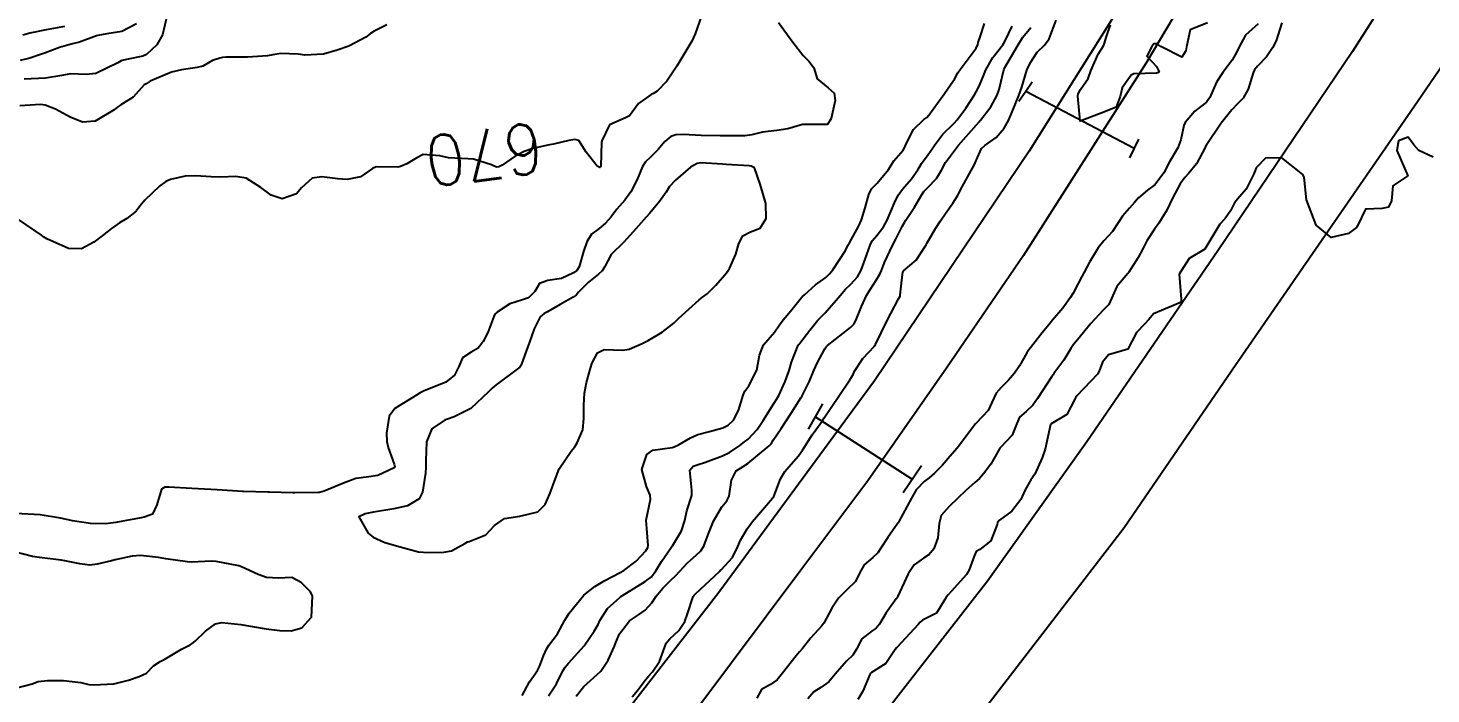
# Model space of a CAD drawing. Header units: metres. Extents: x 298520 to 308411, y 7433745 to 7450750.
# Drawn here: x 300748.3 to 300859.5, y 7446988.2 to 7447040.9 of the extents above; entities that cross this region are included whole.
import ezdxf
from ezdxf.enums import TextEntityAlignment as Align

# ---------------------------------------------------------------- set-up
doc = ezdxf.new("R2010")
doc.units = ezdxf.units.M
doc.header["$LTSCALE"] = 10
for name, color, linetype in [('Cotas', 45, 'Continuous'), ('Curvas de Nivel 1m', 11, 'Continuous'), ('Curvas de Nivel 5m', 15, 'Continuous'), ('Linha Férrea', 251, 'TRACKS'), ('Pórtico', 62, 'Continuous'), ('Vias Primárias', 230, 'Continuous')]:
    doc.layers.add(name, color=color, linetype=linetype)
doc.styles.add('Style-STANDARD', font='STANDARD.shx')
doc.linetypes.add('TRACKS', pattern='A,0.15,[130,ltypeshp.shx,S=0.25,R=0,X=0,Y=0],0.15', length=0.3)

msp = doc.modelspace()

# ---------------------------------------------------------------- linework, layer by layer
at = {"layer": 'Curvas de Nivel 1m', "flags": 128}
for points, elevation in [([(300759.36, 7447042), (300758.99, 7447040.42), (300758.56, 7447039.62), (300757.74, 7447038.86), (300757.45, 7447038.73), (300756.14, 7447038.46), (300755.81, 7447038.38), (300755.73, 7447038.35), (300755.45, 7447038.18), (300753.72, 7447037.36), (300752.95, 7447037.27), (300751.72, 7447037.32), (300751.03, 7447037.2), (300749.72, 7447036.99), (300748.05, 7447036.89)], 672), ([(300796.19, 7446987.97), (300796.62, 7446988.48), (300797.15, 7446989.19), (300797.49, 7446989.62), (300797.8, 7446989.95), (300798.36, 7446990.76), (300798.78, 7446991.94), (300798.9, 7446992.23), (300799.19, 7446992.58), (300799.91, 7446993.22), (300800.37, 7446993.93), (300800.59, 7446994.55), (300801.03, 7446995.92), (300801.12, 7446996.03), (300801.23, 7446996.13), (300803.11, 7446997.89), (300803.18, 7446997.97), (300803.26, 7446998.04), (300804.14, 7446999.01), (300804.56, 7446999.88), (300804.78, 7447000.39), (300805.3, 7447001.27), (300805.72, 7447001.86), (300807.32, 7447003.71), (300807.39, 7447003.77), (300807.43, 7447003.84), (300807.94, 7447005.24), (300808.29, 7447005.83), (300808.79, 7447006.39), (300809.37, 7447007.07), (300809.69, 7447007.5), (300809.89, 7447007.81), (300810.47, 7447008.73), (300811.24, 7447009.8), (300811.3, 7447009.9), (300811.41, 7447010.06), (300812.57, 7447011.78), (300813.44, 7447013.07), (300813.7, 7447013.51), (300813.82, 7447013.77), (300814.46, 7447014.76), (300815.4, 7447015.75), (300815.43, 7447015.79), (300815.47, 7447015.87), (300816.37, 7447017.74), (300817.3, 7447019.51), (300817.42, 7447019.72), (300817.44, 7447019.79), (300817.53, 7447020.74), (300817.63, 7447021.63), (300817.69, 7447021.72), (300818.69, 7447022.57), (300819.44, 7447023.7), (300819.48, 7447023.78), (300819.57, 7447023.94), (300820.22, 7447025.06), (300820.62, 7447025.69), (300821.03, 7447026.25), (300821.61, 7447027.08), (300821.96, 7447027.67), (300822.33, 7447028.38), (300823.05, 7447029.66), (300823.26, 7447030.04), (300823.65, 7447030.94), (300823.88, 7447031.42), (300824.14, 7447031.65), (300825.03, 7447032.28), (300825.68, 7447033.02), (300826.01, 7447033.63), (300826.26, 7447034.19), (300826.83, 7447035.61), (300827.06, 7447036.27), (300827.47, 7447037.6), (300827.74, 7447038.22), (300828.29, 7447039.05), (300828.85, 7447039.59), (300829.24, 7447040.1), (300829.78, 7447041.58)], 672), ([(300807.78, 7447041.39), (300808.92, 7447039.83), (300809.74, 7447038.77), (300810.22, 7447038.3), (300810.58, 7447037.81), (300810.85, 7447036.93), (300811.72, 7447036.22), (300812.2, 7447035.79), (300812.28, 7447035.2), (300811.97, 7447033.79), (300811.68, 7447033.31), (300811.19, 7447033.31), (300809.68, 7447033.32), (300808.53, 7447032.97), (300807.67, 7447032.82), (300806.52, 7447032.71), (300805.67, 7447032.5), (300805.13, 7447032.41), (300803.67, 7447032.41), (300803.16, 7447032.41), (300801.67, 7447032.45), (300800.25, 7447032.51), (300799.67, 7447032.5), (300799.25, 7447032.36), (300798.78, 7447031.95), (300798.27, 7447031.34), (300797.64, 7447030.71), (300797.26, 7447030.34), (300797.02, 7447029.97), (300796.6, 7447028.95), (300796.09, 7447027.98), (300795.61, 7447027.32), (300794.99, 7447026.6), (300794.53, 7447026), (300794.09, 7447025.5), (300793.58, 7447025.07), (300792.98, 7447024.61), (300792.61, 7447024.02), (300792.34, 7447023.24), (300792.01, 7447022.03), (300791.82, 7447021.75), (300791.54, 7447021.55), (300790.61, 7447021.12), (300789.53, 7447020.96), (300788.87, 7447020.72), (300788.5, 7447020.07), (300788, 7447019.59), (300787.51, 7447019.41), (300786.5, 7447019.1), (300785.5, 7447018.44), (300785.33, 7447018.28), (300785.25, 7447018.11), (300784.77, 7447016.83), (300784.41, 7447016.12), (300783.99, 7447015.6), (300783.46, 7447015.28), (300782.77, 7447014.82), (300782.47, 7447014.14), (300782.13, 7447013.45), (300781.43, 7447012.89), (300779.68, 7447012.18), (300779.42, 7447012.05), (300779.11, 7447011.87), (300777.41, 7447010.81), (300776.95, 7447010.21), (300776.73, 7447008.86), (300776.77, 7447008.21), (300776.88, 7447007.72), (300777.35, 7447006.41), (300777.4, 7447006.2), (300777.39, 7447006.16), (300777.35, 7447006.12), (300776.05, 7447005.51), (300775.34, 7447005.41), (300774.3, 7447005.28), (300773.34, 7447004.91), (300772.88, 7447004.71), (300771.8, 7447004.27), (300771.44, 7447004.16), (300771.33, 7447004.15), (300769.49, 7447004.14), (300769.33, 7447004.14), (300767.47, 7447004.18), (300767.33, 7447004.18), (300765.42, 7447004.25), (300765.33, 7447004.25), (300763.33, 7447004.37), (300761.33, 7447004.48), (300759.5, 7447004.58), (300759.33, 7447004.59), (300759.18, 7447004.58), (300758.91, 7447004.42), (300758.55, 7447003.19), (300758.21, 7447002.43), (300757.54, 7447002.2), (300757.3, 7447002.16), (300755.86, 7447001.89), (300755.3, 7447001.78), (300754.49, 7447001.67), (300753.3, 7447001.71), (300751.88, 7447001.92), (300751.3, 7447002.04), (300750.92, 7447002.13), (300749.3, 7447002.38), (300747.37, 7447002.5)], 669), ([(300776.77, 7447041.2), (300775.76, 7447040.7), (300775.46, 7447040.52), (300775.1, 7447040.23), (300773.75, 7447039.5), (300772.82, 7447039.19), (300771.74, 7447038.89), (300770.26, 7447038.81), (300769.74, 7447038.88), (300768.36, 7447038.93), (300767.74, 7447038.83), (300767.32, 7447038.74), (300765.74, 7447038.65), (300764.02, 7447038.65), (300763.74, 7447038.61), (300763.54, 7447038.57), (300762.95, 7447038.38), (300762.19, 7447037.93), (300761.73, 7447037.82), (300760.49, 7447037.63), (300759.72, 7447037.46), (300758.03, 7447036.75), (300757.71, 7447036.54), (300757.65, 7447036.51), (300757.55, 7447036.44), (300756.68, 7447035.47), (300755.69, 7447034.86), (300755.45, 7447034.7), (300755.18, 7447034.47), (300753.67, 7447033.56), (300752.67, 7447033.5), (300751.68, 7447033.89), (300750.53, 7447034.52), (300749.69, 7447034.85), (300749.34, 7447034.88), (300747.69, 7447034.79)], 671), ([(300756.94, 7447041.28), (300755.77, 7447040.67), (300754.59, 7447040.48), (300753.88, 7447040.37), (300753.76, 7447040.34), (300752.42, 7447039.83), (300751.75, 7447039.67), (300750.85, 7447039.41), (300749.74, 7447038.99), (300749.41, 7447038.87), (300748.48, 7447038.55), (300747.73, 7447038.37)], 673), ([(300751.23, 7447041.06), (300749.77, 7447040.8), (300748.49, 7447040.55), (300747.93, 7447040.39)], 674), ([(300787.48, 7446988.08), (300788.07, 7446989.15), (300788.69, 7446990.06), (300788.86, 7446990.37), (300789.17, 7446991.22), (300789.44, 7446991.8), (300789.61, 7446992.06), (300790.28, 7446992.96), (300790.87, 7446994.04), (300790.99, 7446994.26), (300791.22, 7446994.6), (300792.38, 7446996.02), (300793.24, 7446996.72), (300794.04, 7446997.2), (300795.25, 7446997.82), (300795.54, 7446997.99), (300796.52, 7446998.72), (300797.28, 7446999.55), (300797.44, 7446999.8), (300797.48, 7446999.96), (300797.3, 7447001.96), (300797.66, 7447003.61), (300797.63, 7447003.96), (300797.33, 7447004.63), (300796.97, 7447005.97), (300797.37, 7447007.17), (300797.83, 7447007.5), (300799.37, 7447007.73), (300799.54, 7447007.77), (300799.86, 7447007.94), (300800.81, 7447008.5), (300801.39, 7447008.74), (300802.32, 7447008.98), (300803.39, 7447009.27), (300803.8, 7447009.48), (300804.24, 7447009.88), (300804.63, 7447010.65), (300804.99, 7447011.87), (300805.12, 7447012.18), (300805.43, 7447012.61), (300806.08, 7447013.86), (300806.28, 7447015.04), (300806.6, 7447015.85), (300807.48, 7447016.87), (300807.88, 7447017.44), (300808.16, 7447017.83), (300808.77, 7447018.56), (300809.51, 7447019.48), (300809.67, 7447019.66), (300809.85, 7447019.82), (300810.73, 7447020.6), (300811.53, 7447021.2), (300811.84, 7447021.49), (300812.09, 7447021.79), (300813.11, 7447023.32), (300813.32, 7447023.77), (300813.41, 7447023.93), (300813.57, 7447024.22), (300814.12, 7447025.23), (300814.37, 7447025.76), (300814.66, 7447026.7), (300814.94, 7447027.76), (300815.17, 7447028.2), (300815.62, 7447028.66), (300816.5, 7447029.74), (300816.94, 7447030.43), (300817.66, 7447031.28), (300817.82, 7447031.56), (300817.89, 7447031.72), (300818.48, 7447032.91), (300819.31, 7447033.7), (300819.53, 7447033.86), (300819.69, 7447034.04), (300820.38, 7447035.01), (300820.88, 7447035.69), (300821.22, 7447036.18), (300821.72, 7447036.89), (300822.01, 7447037.4), (300822.17, 7447037.67), (300823.46, 7447039.36), (300823.59, 7447039.65), (300823.6, 7447039.8), (300823.76, 7447040.24), (300824.11, 7447041.32)], 669), ([(300791.77, 7446988.03), (300792.37, 7446988.8), (300793.16, 7446989.51), (300793.44, 7446989.73), (300793.72, 7446990), (300794.29, 7446990.88), (300794.79, 7446991.99), (300794.9, 7446992.28), (300795.19, 7446992.96), (300796, 7446993.98), (300796.7, 7446994.47), (300797.22, 7446994.85), (300797.75, 7446995.43), (300798.11, 7446995.95), (300798.62, 7446996.57), (300799.25, 7446997.22), (300799.62, 7446997.57), (300799.97, 7446997.93), (300800.59, 7446998.6), (300801.27, 7446999.2), (300801.65, 7446999.54), (300801.88, 7446999.91), (300802.21, 7447000.82), (300802.65, 7447001.9), (300803.31, 7447003.02), (300803.7, 7447003.51), (300803.89, 7447003.88), (300804.08, 7447005.14), (300804.45, 7447005.88), (300805, 7447006.23), (300805.36, 7447006.46), (300807.04, 7447007.85), (300807.2, 7447008.02), (300807.38, 7447008.3), (300808.01, 7447009.22), (300808.41, 7447009.83), (300808.8, 7447010.44), (300809.42, 7447011.44), (300809.57, 7447011.67), (300809.66, 7447011.82), (300810.25, 7447012.99), (300810.6, 7447013.81), (300810.86, 7447014.4), (300811.47, 7447015.54), (300811.57, 7447015.7), (300811.67, 7447015.8), (300813.49, 7447017.23), (300813.76, 7447017.5), (300813.91, 7447017.77), (300814.36, 7447018.9), (300814.75, 7447019.76), (300815.04, 7447020.23), (300815.53, 7447020.97), (300815.83, 7447021.45), (300815.95, 7447021.74), (300816.19, 7447022.38), (300816.82, 7447023.73), (300817.08, 7447024.22), (300817.59, 7447025.23), (300817.76, 7447025.55), (300817.88, 7447025.72), (300818.57, 7447026.75), (300819.11, 7447027.71), (300819.31, 7447028.01), (300819.62, 7447028.32), (300820.3, 7447029.02), (300820.69, 7447029.69), (300821.03, 7447030.3), (300821.65, 7447031.15), (300821.89, 7447031.45), (300822.06, 7447031.67), (300823.68, 7447033.52), (300823.74, 7447033.59), (300823.8, 7447033.65), (300824.62, 7447034.72), (300825.11, 7447035.64), (300825.26, 7447036.08), (300825.63, 7447037.63), (300825.66, 7447037.7), (300825.73, 7447037.82), (300826.77, 7447039.61), (300827.14, 7447040.23), (300827.77, 7447041)], 671), ([(300845.78, 7447041.27), (300844.79, 7447040.38), (300844.25, 7447039.41), (300844.1, 7447039.06), (300843.74, 7447038.4), (300843, 7447037.42), (300842.48, 7447036.67), (300841.96, 7447035.44), (300841.7, 7447035.08), (300840.78, 7447034.36), (300840.01, 7447033.46), (300839.91, 7447033.23), (300839.67, 7447032.1), (300839.42, 7447031.46), (300838.77, 7447030.35), (300838.32, 7447029.48), (300837.62, 7447028.55), (300837.02, 7447028.1), (300836.32, 7447027.5), (300836, 7447027.12), (300835.6, 7447026.68), (300835.05, 7447026.06), (300834.7, 7447025.52), (300834.26, 7447024.84), (300833.57, 7447024.1), (300833.1, 7447023.54), (300832.42, 7447022.41), (300831.99, 7447021.55), (300831.83, 7447021.26), (300831.53, 7447020.71), (300831.14, 7447019.95), (300830.9, 7447019.57), (300830.31, 7447018.76), (300829.5, 7447017.82), (300829.3, 7447017.58), (300828.69, 7447016.8), (300827.75, 7447015.61), (300827.63, 7447015.45), (300827.47, 7447015.22), (300826.87, 7447014.2), (300826.48, 7447013.62), (300826.01, 7447013.06), (300825.43, 7447012.48), (300825.03, 7447012.03), (300824.84, 7447011.64), (300824.39, 7447010.66), (300823.44, 7447009.65), (300823.42, 7447009.62), (300823.39, 7447009.59), (300821.94, 7447007.67), (300821.37, 7447007), (300820.75, 7447006.3), (300820.16, 7447005.69), (300819.73, 7447005.32), (300819.34, 7447005.02), (300818.69, 7447004.36), (300818.33, 7447003.71), (300817.3, 7447001.81), (300817.27, 7447001.76), (300817.25, 7447001.73), (300816.44, 7447000.59), (300815.91, 7446999.74), (300815.66, 7446999.37), (300815.27, 7446999), (300814.59, 7446998.43), (300814.22, 7446997.76), (300813.9, 7446997.11), (300813.24, 7446996.47), (300812.54, 7446995.78), (300812.02, 7446994.99), (300811.37, 7446993.8), (300811.2, 7446993.56), (300810.36, 7446992.64), (300809.69, 7446991.81), (300809.45, 7446991.54), (300809.18, 7446991.22), (300808.11, 7446989.84), (300807.68, 7446989.32), (300807.15, 7446988.94), (300806.44, 7446988.56), (300806.08, 7446987.86)], 672), ([(300847.67, 7447041.37), (300847.2, 7447039.93), (300846.93, 7447039.38), (300846.45, 7447038.68), (300845.74, 7447037.94), (300845.49, 7447037.64), (300845.39, 7447037.39), (300845, 7447036.11), (300844.59, 7447035.4), (300844.16, 7447034.94), (300843.69, 7447034.47), (300842.85, 7447033.42), (300841.67, 7447031.65), (300841.59, 7447031.52), (300841.55, 7447031.44), (300840.9, 7447030.19), (300840.29, 7447029.45), (300839.98, 7447029.11), (300839.62, 7447028.62), (300839, 7447027.47), (300838.55, 7447026.53), (300837.92, 7447025.48), (300837.58, 7447025.01), (300836.98, 7447024.09), (300836.67, 7447023.5), (300836.27, 7447022.78), (300835.54, 7447021.62), (300835.5, 7447021.55), (300835.46, 7447021.51), (300834.58, 7447020.47), (300834.18, 7447019.52), (300833.97, 7447019.06), (300833.5, 7447018.59), (300832.53, 7447017.54), (300831.48, 7447016.26), (300831.15, 7447015.89), (300830.94, 7447015.57), (300830.4, 7447014.63), (300829.61, 7447013.58), (300829.54, 7447013.48), (300829.44, 7447013.35), (300828.32, 7447011.6), (300827.95, 7447011.07), (300827.41, 7447010.58), (300826.89, 7447010.13), (300826.67, 7447009.62), (300826.3, 7447008.71), (300825.37, 7447007.73), (300825.32, 7447007.68), (300825.29, 7447007.63), (300824.6, 7447006.4), (300824.04, 7447005.64), (300823.71, 7447005.28), (300823.34, 7447004.96), (300822.65, 7447004.35), (300821.97, 7447003.67), (300821.32, 7447003.06), (300820.67, 7447002.33), (300820.51, 7447001.69), (300820.42, 7447000.56), (300820.1, 7446999.69), (300819.73, 7446999.24), (300819.27, 7446998.95), (300818.55, 7446998.43), (300818.07, 7446997.72), (300817.24, 7446995.95), (300817.16, 7446995.8), (300817.12, 7446995.73), (300816.32, 7446994.63), (300815.78, 7446993.74), (300815.52, 7446993.42), (300815.2, 7446993.2), (300814.39, 7446992.56), (300813.97, 7446991.76), (300813.67, 7446991.27), (300813.17, 7446990.79), (300812.27, 7446989.78), (300811.78, 7446989.17), (300811.15, 7446988.7), (300810.58, 7446988.37), (300810.12, 7446987.81)], 671), ([(300841.78, 7447041.35), (300840.41, 7447040.81), (300840.12, 7447039.46), (300840.06, 7447039.14), (300839.74, 7447038.63), (300838.07, 7447039.48), (300837.76, 7447039.69), (300837.53, 7447039.71), (300837.37, 7447039.49), (300836.98, 7447038.73), (300837.74, 7447037.89), (300837.95, 7447037.48), (300837.81, 7447037.41), (300837.73, 7447037.38), (300835.93, 7447037.31), (300835.73, 7447037.22), (300835.02, 7447036.21), (300834.85, 7447035.52), (300834.54, 7447034.67), (300833.69, 7447034.35), (300831.68, 7447033.56), (300831.49, 7447035.56), (300831.53, 7447035.73), (300831.71, 7447036.07), (300832.32, 7447036.96), (300832.52, 7447037.55), (300833.1, 7447038.89), (300833.54, 7447039.53), (300833.6, 7447039.68), (300833.76, 7447040.29), (300834.09, 7447041.21)], 673), ([(300747.14, 7446988.61), (300748.68, 7446989.01), (300749.15, 7446989.18), (300749.88, 7446989.26), (300751.15, 7446989.26), (300752.54, 7446989.1), (300753.15, 7446988.96), (300753.57, 7446988.91), (300755.14, 7446989.01), (300756.3, 7446989.3), (300757.15, 7446989.59), (300757.73, 7446989.86), (300758.29, 7446990.43), (300758.82, 7446990.77), (300759.17, 7446990.95), (300760.51, 7446991.74), (300761.18, 7446992.1), (300761.36, 7446992.2), (300761.58, 7446992.39), (300762.41, 7446993.17), (300763.2, 7446993.75), (300763.7, 7446993.87), (300765.2, 7446993.71), (300765.96, 7446993.58), (300767.2, 7446993.36), (300768.28, 7446993.23), (300769.2, 7446993.2), (300770.04, 7446993.45), (300770.8, 7446994.28), (300770.89, 7446995.94), (300770.72, 7446996.28), (300769.97, 7446997.02), (300769.24, 7446997.42), (300768.18, 7446997.38), (300767.24, 7446997.42), (300766.57, 7446997.66), (300765.25, 7446998.28), (300765.04, 7446998.35), (300763.26, 7446998.7), (300762.91, 7446998.72), (300761.26, 7446998.65), (300760.99, 7446998.66), (300759.26, 7446998.91), (300758.69, 7446999), (300757.26, 7446999.18), (300756.59, 7446999.12), (300755.26, 7446998.82), (300754.97, 7446998.75), (300753.83, 7446998.48), (300753.25, 7446998.41), (300752.46, 7446998.5), (300751.26, 7446998.75), (300750.97, 7446998.8), (300749.26, 7446999), (300748.7, 7446999.1), (300747.27, 7446999.46)], 668)]:
    msp.add_lwpolyline(points, dxfattribs=dict(at, elevation=elevation))
at = {"layer": 'Curvas de Nivel 1m', "elevation": 668, "flags": 128}
msp.add_lwpolyline([(300805.63, 7447030), (300805.48, 7447030.03), (300803.64, 7447030.15), (300803.36, 7447030.17), (300801.64, 7447030.26), (300801.34, 7447030.22), (300800.83, 7447029.92), (300799.62, 7447028.91), (300799.17, 7447028.39), (300798.9, 7447027.95), (300798.36, 7447027.2), (300797.6, 7447026.28), (300797.32, 7447025.96), (300796.5, 7447025.05), (300795.56, 7447024.02), (300795.55, 7447024.01), (300795.53, 7447023.99), (300794.53, 7447023.02), (300794, 7447022.01), (300793.83, 7447021.71), (300793.54, 7447021.46), (300792.73, 7447020.82), (300791.95, 7447020.03), (300791.76, 7447019.79), (300791.52, 7447019.63), (300790.49, 7447019.06), (300789.5, 7447018.48), (300789.23, 7447018.33), (300788.91, 7447018.07), (300788.43, 7447017.12), (300788.06, 7447016.07), (300787.9, 7447015.64), (300787.45, 7447014.39), (300787.36, 7447014.16), (300787.29, 7447014.08), (300785.43, 7447012.69), (300785.11, 7447012.43), (300784.81, 7447012.12), (300783.41, 7447010.81), (300782.1, 7447010.14), (300781.57, 7447009.98), (300781.4, 7447009.92), (300780.34, 7447009.21), (300779.92, 7447008.17), (300779.86, 7447006.68), (300779.85, 7447006.17), (300779.82, 7447005.69), (300779.6, 7447004.18), (300779.32, 7447003.66), (300778.4, 7447003.1), (300777.31, 7447002.86), (300775.7, 7447002.61), (300775.31, 7447002.53), (300775.06, 7447002.48), (300774.56, 7447002.24), (300775.29, 7447000.93), (300775.69, 7447000.63), (300776.62, 7447000.21), (300777.28, 7447000.01), (300777.54, 7446999.94), (300779.27, 7446999.46), (300780.04, 7446999.4), (300781.27, 7446999.42), (300781.89, 7446999.53), (300782.94, 7447000.13), (300783.16, 7447000.26), (300783.28, 7447000.29), (300784.6, 7447000.81), (300785.3, 7447001.54), (300786.08, 7447002.1), (300787.31, 7447002.29), (300788.74, 7447002.63), (300789.31, 7447003.22), (300789.67, 7447004.05), (300790.12, 7447005.27), (300790.43, 7447006.04), (300791.37, 7447007.44), (300791.64, 7447007.76), (300791.82, 7447008.03), (300792.29, 7447009.12), (300792.37, 7447010.02), (300792.36, 7447011.07), (300792.43, 7447012.02), (300792.59, 7447012.86), (300792.89, 7447014.02), (300793.03, 7447014.44), (300793.46, 7447015.21), (300793.99, 7447015.48), (300795.46, 7447015.43), (300795.95, 7447015.5), (300796.99, 7447015.97), (300797.48, 7447016.21), (300798.57, 7447016.86), (300799.49, 7447017.58), (300799.87, 7447017.93), (300801.51, 7447019.43), (300801.78, 7447019.63), (300802.14, 7447019.9), (300802.83, 7447020.59), (300803.54, 7447021.41), (300803.76, 7447021.66), (300803.91, 7447021.89), (300804.41, 7447023.03), (300804.64, 7447023.88), (300804.97, 7447024.48), (300805.58, 7447024.81), (300806.35, 7447025.09), (300806.82, 7447025.85), (300806.8, 7447027.05), (300806.56, 7447027.86), (300806.34, 7447028.58), (300805.88, 7447029.87)], close=True, dxfattribs=at)
at = {"layer": 'Curvas de Nivel 5m', "elevation": 670, "flags": 128}
for points in [[(300801.69, 7447041.91), (300801.2, 7447040.48), (300800.93, 7447039.92), (300799.73, 7447037.94), (300798.94, 7447036.73), (300798.19, 7447035.96), (300797.9, 7447035.77), (300797.71, 7447035.68), (300796.7, 7447034.97), (300796, 7447033.99), (300795.68, 7447033.83), (300794.4, 7447033.28), (300793.79, 7447032.01), (300793.78, 7447031.89), (300793.71, 7447030.01), (300793.7, 7447029.95), (300793.63, 7447029.9), (300793.43, 7447030.01), (300792.55, 7447031.12), (300791.98, 7447032.03), (300791.66, 7447032.12), (300791.19, 7447032.04), (300789.97, 7447031.74), (300789.66, 7447031.69), (300788.33, 7447031.4), (300787.65, 7447031.16), (300786.94, 7447030.79), (300785.91, 7447030.1), (300785.63, 7447029.95), (300785.46, 7447029.93), (300785.05, 7447030.11), (300783.64, 7447030.55), (300783.18, 7447030.59), (300781.64, 7447030.68), (300780.97, 7447030.83), (300779.64, 7447030.94), (300779.14, 7447030.68), (300778.34, 7447030.19), (300777.86, 7447029.98), (300777.64, 7447029.94), (300775.91, 7447029.95), (300775.64, 7447029.81), (300774.69, 7447029.17), (300773.62, 7447028.96), (300772.88, 7447029), (300771.63, 7447029.16), (300770.84, 7447029.07), (300770.01, 7447028.29), (300769.61, 7447027.81), (300768.48, 7447027.43), (300767.61, 7447027.71), (300766.78, 7447028.33), (300765.62, 7447029.06), (300764.8, 7447029.18), (300763.62, 7447029.14), (300762.84, 7447029.17), (300761.63, 7447029.24), (300760.8, 7447029.22), (300759.62, 7447028.96), (300759.25, 7447028.78), (300758.76, 7447028.42), (300757.6, 7447027.31), (300757.2, 7447026.84), (300756.9, 7447026.45), (300756.17, 7447025.87), (300755.58, 7447025.53), (300754.96, 7447025.08), (300754.21, 7447024.48), (300753.56, 7447023.99), (300752.58, 7447023.47), (300751.55, 7447023.49), (300749.83, 7447024.26), (300749.56, 7447024.4), (300749.48, 7447024.45), (300749.4, 7447024.53), (300747.58, 7447025.78)], [(300789.56, 7446988.06), (300790.2, 7446989), (300790.72, 7446990.04), (300790.88, 7446990.33), (300791.17, 7446990.64), (300792.39, 7446992.02), (300793.19, 7446993.18), (300793.5, 7446993.71), (300793.64, 7446994.01), (300794.24, 7446994.98), (300795.23, 7446995.85), (300795.31, 7446995.91), (300795.44, 7446995.99), (300797.24, 7446997.1), (300797.72, 7446997.48), (300798.07, 7446997.95), (300798.52, 7446998.69), (300799.28, 7446999.8), (300799.35, 7446999.88), (300799.4, 7446999.94), (300800.1, 7447001.13), (300800.36, 7447001.93), (300800.54, 7447002.7), (300800.92, 7447003.92), (300800.93, 7447004.33), (300800.76, 7447005.93), (300801.04, 7447006.24), (300801.36, 7447006.36), (300802, 7447006.56), (300803.36, 7447007.06), (300803.92, 7447007.33), (300804.73, 7447007.88), (300805.09, 7447008.16), (300805.38, 7447008.38), (300806.11, 7447009.14), (300806.58, 7447009.85), (300807.42, 7447011.22), (300807.67, 7447011.59), (300807.82, 7447011.84), (300808.33, 7447012.94), (300808.63, 7447013.83), (300808.81, 7447014.47), (300809.36, 7447015.82), (300809.4, 7447015.89), (300809.47, 7447015.99), (300810.27, 7447017.03), (300810.91, 7447017.81), (300811.2, 7447018.1), (300811.5, 7447018.4), (300812.69, 7447019.78), (300813.07, 7447020.23), (300813.53, 7447020.66), (300814.06, 7447021.24), (300814.35, 7447021.76), (300814.66, 7447022.65), (300815.04, 7447023.76), (300815.22, 7447024.1), (300815.57, 7447024.51), (300816.12, 7447025.21), (300816.4, 7447025.74), (300816.99, 7447027.11), (300817.28, 7447027.72), (300817.62, 7447028.19), (300818.33, 7447029.01), (300818.83, 7447029.71), (300819.13, 7447030.21), (300819.65, 7447030.94), (300819.97, 7447031.38), (300820.17, 7447031.69), (300820.82, 7447032.54), (300821.68, 7447033.39), (300821.95, 7447033.68), (300822.63, 7447034.6), (300823.32, 7447035.66), (300823.46, 7447035.9), (300823.71, 7447036.41), (300824.08, 7447037.29), (300824.22, 7447037.65), (300824.76, 7447038.62), (300825.56, 7447039.63), (300825.64, 7447039.74), (300825.76, 7447039.98), (300826.3, 7447041.1)], [(300859.66, 7447030.71), (300858.52, 7447031.24), (300858.11, 7447031.69), (300857.67, 7447032.3), (300856.91, 7447032.02), (300856.76, 7447031.26), (300857.63, 7447029.25), (300856.45, 7447028.44), (300856.34, 7447027.26), (300856.1, 7447026.77), (300855.6, 7447026.65), (300854.3, 7447026.59), (300853.66, 7447025.29), (300853.58, 7447025.15), (300852.95, 7447024.68), (300851.57, 7447024.36), (300850.37, 7447025.33), (300849.61, 7447027.34), (300849.43, 7447029.14), (300849.33, 7447029.34), (300847.65, 7447030.66), (300846.38, 7447030.65), (300845.64, 7447029.88), (300845.49, 7447029.53), (300845.44, 7447029.39), (300844.83, 7447028.19), (300844.16, 7447027.4), (300843.9, 7447027.11), (300843.6, 7447026.47), (300843.16, 7447025.85), (300842.75, 7447025.42), (300841.56, 7447023.44), (300840.32, 7447022.69), (300839.54, 7447021.46), (300839.68, 7447019.46), (300839.69, 7447019.28), (300839.51, 7447019.15), (300838.96, 7447018.93), (300837.5, 7447018.31), (300837.13, 7447017.86), (300836.79, 7447017.5), (300836.15, 7447016.84), (300835.47, 7447015.51), (300833.93, 7447015.06), (300833.46, 7447014.49), (300833.2, 7447013.78), (300833.06, 7447013.54), (300831.43, 7447011.82), (300831.31, 7447011.67), (300831.26, 7447011.56), (300830.62, 7447010.35), (300829.39, 7447009.61), (300829.38, 7447009.6), (300829.37, 7447009.58), (300829.35, 7447009.54), (300828.92, 7447007.59), (300828.67, 7447006.9), (300828.1, 7447005.6), (300827.79, 7447005.16), (300827.33, 7447004.38), (300827.1, 7447003.84), (300826.98, 7447003.61), (300826.27, 7447002.67), (300825.31, 7447001.97), (300825.15, 7447001.78), (300825.1, 7447001.63), (300824.6, 7447000.33), (300823.75, 7446999.65), (300823.45, 7446999.48), (300823.28, 7446999.12), (300822.9, 7446998.02), (300822.69, 7446997.66), (300821.24, 7446996.06), (300821.06, 7446995.86), (300820.97, 7446995.68), (300820.31, 7446994.6), (300819.21, 7446994.04), (300819.01, 7446993.89), (300818.85, 7446993.71), (300817.18, 7446991.91), (300817.09, 7446991.82), (300817.02, 7446991.73), (300816.3, 7446990.61), (300815.16, 7446989.91), (300815.08, 7446989.84), (300815.02, 7446989.75), (300814.47, 7446988.43), (300814.07, 7446987.76)]]:
    msp.add_lwpolyline(points, dxfattribs=at)
at = {"layer": 'Linha Férrea', "flags": 128}
for points in [[(298729.26, 7450749.95), (298734.81, 7450730.65), (298742.34, 7450703.45), (298750.12, 7450676.24), (298757.89, 7450649.2), (298765.19, 7450623.71), (298769.98, 7450606.42), (298776.49, 7450583.29), (298783.06, 7450560.25), (298788.16, 7450542.21), (298793.82, 7450521.58), (298798.12, 7450506.61), (298804.39, 7450484.42), (298809.29, 7450466.84), (298814.55, 7450448.86), (298819.56, 7450431.22), (298826.27, 7450408.65), (298831.93, 7450389.31), (298837.13, 7450370.78), (298842.09, 7450352.4), (298847.8, 7450331.82), (298852.15, 7450316.41), (298858.34, 7450294.77), (298862.97, 7450278.96), (298867.95, 7450260.09), (298870.92, 7450249.95), (298873.72, 7450238.98), (298878.36, 7450222.7), (298882.03, 7450210.36), (298885.6, 7450197.65), (298890.19, 7450181.05), (298894.64, 7450166.01), (298898.99, 7450149.81), (298904.36, 7450131.79), (298908.12, 7450117.71), (298911.93, 7450103.95), (298916.1, 7450089.04), (298920.55, 7450073.4), (298923.21, 7450064.32), (298926.47, 7450052.58), (298930.32, 7450038.96), (298934.72, 7450023.22), (298938.25, 7450011.62), (298941.51, 7449999.19), (298944.4, 7449989.65), (298947.7, 7449977.68), (298952.33, 7449961.49), (298956.97, 7449946.58), (298961.92, 7449929.02), (298965.91, 7449915.26), (298970.08, 7449900.9), (298973.94, 7449887.79), (298977.79, 7449874.85), (298981.55, 7449862.47), (298986.37, 7449847.2), (298989.85, 7449836.37), (298994.58, 7449822.34), (298999.44, 7449807.29), (299004.07, 7449794.27), (299008.7, 7449781.66), (299013.06, 7449770.33), (299018.29, 7449757.72), (299022.32, 7449748.04), (299026.82, 7449737.63), (299031.86, 7449726.85), (299036.81, 7449716.9), (299043.1, 7449705.2), (299047.82, 7449696.53), (299054.33, 7449685.57), (299060.66, 7449675.85), (299069.47, 7449663.1), (299077.54, 7449652.87), (299085.43, 7449643.34), (299089.83, 7449637.78), (299098.73, 7449628.56), (299107.99, 7449618.79), (299117.44, 7449610.03), (299127.08, 7449601.22), (299138.45, 7449591.78), (299150.41, 7449582.65), (299162.78, 7449573.98), (299174, 7449567), (299185.96, 7449560.3), (299199.7, 7449553.22), (299213.25, 7449547.02), (299227.03, 7449541.5), (299242, 7449536.52), (299258.42, 7449531.83), (299277.22, 7449527.81), (299295.93, 7449525.03), (299311.59, 7449523.57), (299326.88, 7449522.88), (299340.97, 7449522.75), (299353.57, 7449523.11), (299369.27, 7449524.07), (299382.83, 7449525.21), (299396.61, 7449526.72), (299414.18, 7449529.5), (299430.97, 7449532.6), (299440.14, 7449534.84), (299451.09, 7449537.49), (299469.67, 7449542.92), (299486.96, 7449547.76), (299510.38, 7449554.83), (299531.41, 7449561.04), (299544.9, 7449564.89), (299559.19, 7449569.07), (299590.2, 7449576.67), (299616.42, 7449582.26), (299645.03, 7449585.8), (299675.25, 7449587.64), (299705.52, 7449586.26), (299732.88, 7449582.83), (299762.58, 7449576.09), (299791.89, 7449566.94), (299816.22, 7449556.9), (299840.77, 7449544.78), (299859.68, 7449534.39), (299878.53, 7449521.31), (299897.38, 7449507.14), (299919.54, 7449486.99), (299927.66, 7449478.63), (299947.13, 7449456.96), (299961.5, 7449437.96), (299971.14, 7449424.78), (299981.87, 7449408.32), (299997.59, 7449383.68), (300016.23, 7449354.96), (300035.86, 7449324.69), (300055.14, 7449295.59), (300073.23, 7449268.4), (300085.87, 7449249.95), (300089.5, 7449244.78), (300101.21, 7449227.65), (300111.2, 7449214.14), (300124.75, 7449194.74), (300135.91, 7449179.76), (300148.3, 7449162.13), (300160.8, 7449144.57), (300173.13, 7449128.48), (300185.52, 7449112.09), (300198.4, 7449095.76), (300207.46, 7449083.98), (300220.09, 7449068.52), (300233.47, 7449051.74), (300246.78, 7449035.35), (300263.48, 7449015.08), (300277.53, 7448998.44), (300292.81, 7448981.5), (300306.69, 7448964.86), (300324.62, 7448944.39), (300340.4, 7448926.52), (300357.9, 7448907.84), (300372.75, 7448891.82), (300392.04, 7448871.05), (300410.72, 7448852.07), (300427.48, 7448834.14), (300439.25, 7448822.86), (300454.9, 7448806.53), (300473.45, 7448788.16), (300493.11, 7448768.81), (300511.71, 7448749.95), (300518.2, 7448743.61), (300525.67, 7448735.98), (300530.89, 7448730.36), (300538.14, 7448723.28), (300543.77, 7448717.62), (300548.92, 7448711.9), (300554.78, 7448706.09), (300562.44, 7448698.57), (300570.48, 7448690.2), (300580.06, 7448680.51), (300590.01, 7448670.63), (300599.1, 7448661.39), (300608.57, 7448651.7), (300616.68, 7448643.32), (300625.58, 7448633.86), (300633.62, 7448625.86), (300641.21, 7448617.86), (300649.58, 7448609.9), (300659.39, 7448599.72), (300667.39, 7448591.23), (300676.1, 7448582.78), (300683.87, 7448574.67), (300691.72, 7448567.15), (300703.33, 7448554.88), (300711.74, 7448546.35), (300718.09, 7448539.77), (300726.51, 7448530.98), (300733.15, 7448523.7), (300741.15, 7448514.42), (300747.43, 7448507.24), (300750.05, 7448504.02), (300758.17, 7448493.99), (300764.85, 7448485.24), (300772.25, 7448475.55), (300781.11, 7448462.86), (300788.18, 7448452.15), (300795.99, 7448439.11), (300802.71, 7448427.66), (300809.14, 7448414.66), (300814.96, 7448402.42), (300819.76, 7448391.6), (300824.72, 7448378.53), (300829.08, 7448366.59), (300833.25, 7448353.86), (300836.59, 7448342.44), (300839.82, 7448330.57), (300842.68, 7448317.91), (300845.76, 7448304.2), (300848.39, 7448291.17), (300849.93, 7448279.9), (300851.84, 7448266.76), (300852.63, 7448254.17), (300852.97, 7448249.95), (300853.72, 7448237.64), (300853.9, 7448226.07), (300854.16, 7448215.15), (300853.84, 7448203.83), (300853.6, 7448192.91), (300852.79, 7448182.25), (300851.99, 7448170.79), (300850.8, 7448159.3), (300849.22, 7448146.77), (300848.15, 7448135.49), (300846.96, 7448124.11), (300845.44, 7448113.55), (300844.22, 7448102.2), (300842.29, 7448090.39), (300840.98, 7448078.33), (300839.61, 7448068.39), (300838.21, 7448056.39), (300836.54, 7448045.17), (300835.02, 7448032.67), (300833.53, 7448020.34), (300832.28, 7448009.21), (300831.09, 7447998.64), (300829.87, 7447985.93), (300828.43, 7447973.71), (300826.55, 7447955.64), (300825.16, 7447943.39), (300824.99, 7447942.25), (300823.84, 7447930.96), (300822.66, 7447919.83), (300821.59, 7447909.07), (300820.24, 7447895.41), (300819.53, 7447885.93), (300818.68, 7447872.07), (300818.3, 7447858.8), (300817.93, 7447851.92), (300817.79, 7447841.86), (300817.93, 7447833.49), (300818.52, 7447815.84), (300820.36, 7447795.88), (300822.45, 7447776.73), (300825.92, 7447759), (300827.72, 7447750.22), (300828.69, 7447743.23), (300830.47, 7447731.54), (300833.75, 7447711.15), (300838.98, 7447681.97), (300842.16, 7447664.85), (300846.25, 7447643.57), (300856.9, 7447587.93), (300861.3, 7447564.71), (300863.73, 7447552.02), (300867.08, 7447534.8), (300870.25, 7447518.15), (300879.14, 7447471.41), (300882.72, 7447452.43), (300886.2, 7447433.44), (300890.62, 7447408.95), (300893.06, 7447394), (300894.89, 7447382.53), (300896.02, 7447374.92), (300897.06, 7447367.88), (300898.67, 7447355.2), (300899.88, 7447344.17), (300901.15, 7447328.57), (300902.42, 7447306.17), (300902.63, 7447290.93), (300902.64, 7447274.91), (300901.21, 7447249.81), (300899.89, 7447235.45), (300897.42, 7447214.97), (300896.24, 7447207.11, -0.017609), (300893.25, 7447191.07), (300890.79, 7447180.01), (300886.35, 7447162.34), (300883.12, 7447151.27), (300877.52, 7447133.87), (300873.86, 7447123.75), (300865.53, 7447103.06), (300859.82, 7447090.39), (300850.5, 7447071.41), (300846.31, 7447063.11), (300836.81, 7447045.83), (300827.66, 7447031.2), (300815.39, 7447013.01), (300803.07, 7446996.23), (300792.97, 7446983.25), (300781.45, 7446969.29), (300759.63, 7446945.43), (300748.36, 7446933.67), (300737.3, 7446922.45), (300720.18, 7446905.64), (300707.82, 7446893.56), (300697.06, 7446883.03), (300686.38, 7446872.22), (300676.51, 7446862.33), (300660.14, 7446845.84), (300651.99, 7446837.64), (300637.92, 7446823.84), (300624.1, 7446810.42), (300614.95, 7446801.57), (300610.11, 7446796.54), (300599.12, 7446785.64, 0.017844), (300588.78, 7446774.61), (300582.97, 7446768.6), (300572.81, 7446757.15), (300570.64, 7446754.42, -0.018804), (300566.87, 7446749.9, -0.021463), (300565.2, 7446747.77, 0.014089), (300560.74, 7446742.24), (300556.82, 7446737.07), (300549.02, 7446726.4), (300544.9, 7446720.15), (300542.99, 7446717.43), (300540.7, 7446714.01), (300534.52, 7446704.13), (300528.81, 7446694.78), (300525.37, 7446688.69), (300519.77, 7446678.44, 0.017217), (300513.56, 7446666.07), (300510.11, 7446659.47), (300505.35, 7446648.44), (300501.39, 7446638.95, 0.017957), (300498.45, 7446631.13), (300492.38, 7446614.65), (300488.09, 7446600.96), (300484.89, 7446590.08), (300482.45, 7446580.53), (300479.03, 7446566.17), (300475, 7446546.19), (300472.25, 7446530.08), (300469.72, 7446510.13), (300467.65, 7446494.09), (300465.34, 7446472.63), (300462.51, 7446448.28), (300460.59, 7446427.75), (300458.17, 7446403.46), (300455.72, 7446377.74), (300453.68, 7446357.58), (300451.18, 7446331.96), (300448.41, 7446302.91), (300446.1, 7446278.46), (300443.95, 7446255.99), (300443.33, 7446249.95), (300441.92, 7446236.03), (300439.71, 7446214.96), (300437.14, 7446189.66), (300434.77, 7446164.49), (300432.99, 7446145.94), (300427.67, 7446092.02), (300425.46, 7446069.07), (300422.05, 7446034.05), (300420.45, 7446017.74), (300416.95, 7445981.75), (300414.16, 7445952.95), (300410.69, 7445916.31), (300408.44, 7445891.81), (300405.72, 7445868.17), (300403.77, 7445842.74), (300401.65, 7445818.65), (300400.34, 7445806.14), (300399.88, 7445801.28), (300399.27, 7445794.56)], [(298905.36, 7450145.03), (298910.21, 7450124.87), (298915, 7450108.01), (298921.74, 7450085.27), (298926.98, 7450064.83), (298931, 7450051.74), (298934.22, 7450039.95), (298937.65, 7450027.98), (298940.46, 7450017.79), (298943.21, 7450008.62), (298945.87, 7449998.81), (298948.85, 7449988.08), (298952.22, 7449977.18), (298954.85, 7449967.64), (298957.89, 7449956.73), (298961.76, 7449943.85), (298964.9, 7449932.56), (298968.97, 7449920.29), (298972.37, 7449908.38), (298975.8, 7449896.21), (298979.29, 7449884.68), (298982.04, 7449875.08), (298985.46, 7449863.46), (298988.89, 7449853.47), (298994.25, 7449836.79), (298999.64, 7449820.01), (299004.12, 7449806.22), (299009.58, 7449791.55), (299017.07, 7449771.92), (299023.85, 7449755.78), (299031.35, 7449735.1), (299042.61, 7449714.77), (299049.16, 7449702.26), (299057.95, 7449687.8), (299067.13, 7449674.03), (299074.39, 7449663.76), (299083.27, 7449652.27), (299093.23, 7449640.21), (299104.87, 7449628.3), (299116.06, 7449616.93), (299127.19, 7449606.97), (299134.85, 7449600.4), (299146.06, 7449591), (299159.8, 7449581.13), (299172.88, 7449572.67), (299188.75, 7449563.55), (299203.49, 7449555.78), (299219.69, 7449548.78), (299229.29, 7449544.98), (299249.7, 7449538.2), (299264.42, 7449534.22), (299286.84, 7449530.18), (299305.28, 7449527.83), (299319.47, 7449527.11), (299340.21, 7449526.73), (299362.58, 7449527.5), (299380.33, 7449528.89), (299402.03, 7449531.43), (299418.39, 7449534.55), (299439.27, 7449538.77), (299455.55, 7449542.61), (299468.22, 7449546.45), (299486.07, 7449551.68), (299502.68, 7449556.43), (299521.87, 7449562.48), (299544.9, 7449569.51), (299558.76, 7449572.87), (299572.65, 7449576.47), (299589.39, 7449580.65), (299603.62, 7449583.9), (299623.71, 7449587.44), (299640.45, 7449589.67), (299657.81, 7449590.98), (299675.92, 7449591.55), (299694.25, 7449591.04), (299708.54, 7449590.13), (299722.18, 7449588.24), (299738.92, 7449585.56), (299759.65, 7449580.82), (299775.25, 7449576.47), (299786.44, 7449572.94), (299797.02, 7449569.28), (299807, 7449565.52), (299816.42, 7449561.56), (299823.6, 7449557.98), (299834.15, 7449553.02), (299842.94, 7449548.64), (299850.95, 7449544.05), (299857.58, 7449540.07), (299867.59, 7449534.04), (299879.68, 7449526.14), (299888.77, 7449519.65), (299901.69, 7449509.71), (299911.3, 7449500.7), (299920.63, 7449492.52), (299928.71, 7449484.63), (299935.81, 7449476.73), (299943.93, 7449467.26), (299951.1, 7449459), (299957.67, 7449450.78), (299963.48, 7449442.67), (299970.77, 7449432.3), (299976.47, 7449423.9), (299982.43, 7449414.86), (299988.89, 7449404.85), (299995.85, 7449394.44), (300002.31, 7449383.93), (300010.89, 7449370.22), (300018.78, 7449358.24), (300026.57, 7449345.89), (300033.39, 7449335.88), (300041.18, 7449324.04), (300049.36, 7449311.84), (300057.29, 7449299.74), (300065.47, 7449287.36), (300073.51, 7449275.7), (300081.01, 7449264.54), (300090.2, 7449251.3), (300091.16, 7449249.95), (300100.52, 7449236.17), (300109.4, 7449223.95), (300117.16, 7449213.19), (300127.34, 7449198.46), (300139.6, 7449181.45), (300149.95, 7449166.72), (300159.81, 7449153.47), (300168.75, 7449141.38), (300179.78, 7449126.35), (300190.93, 7449112.41), (300203.88, 7449095.22), (300217.31, 7449078.59), (300230.37, 7449062.01), (300242.89, 7449046.16), (300256.88, 7449029.77), (300272.78, 7449010.92), (300288.31, 7448992.87), (300306.3, 7448971.97), (300322.51, 7448953.54), (300337.05, 7448937.02), (300349.2, 7448923.52), (300363.43, 7448907.8), (300372.18, 7448898.27), (300387.65, 7448881.62), (300402.32, 7448866.09), (300417.3, 7448851.1), (300428.76, 7448838.96), (300440.72, 7448827.38), (300454.4, 7448813.15), (300467.46, 7448800.64), (300481.64, 7448785.53), (300502.23, 7448765.25), (300514.06, 7448753.85), (300517.83, 7448749.95), (300528.27, 7448738.98), (300540.78, 7448726.33), (300551.36, 7448715.26), (300568.36, 7448698.08), (300580.43, 7448686.45), (300591.07, 7448675.24), (300605.82, 7448660), (300619.83, 7448645.87), (300631.53, 7448633.85), (300641.93, 7448623.39), (300651.2, 7448614.13), (300663.21, 7448601.74), (300675.65, 7448588.97), (300686.37, 7448579.14), (300697.13, 7448567), (300714.31, 7448549.82), (300728.06, 7448535.25), (300742.19, 7448519.95), (300754.02, 7448506), (300763.61, 7448493.67), (300772.13, 7448482.97), (300781.59, 7448469.9), (300789.87, 7448457.45), (300798.09, 7448444.14), (300806.37, 7448430.38), (300809.35, 7448423.73), (300815.83, 7448410.72), (300822.18, 7448396.83), (300827.78, 7448382.46), (300832.26, 7448369.32), (300838.3, 7448352.65), (300842.66, 7448335.9), (300846.95, 7448318.72), (300850.06, 7448305.15), (300853.48, 7448286.05), (300855.91, 7448269.92), (300857.34, 7448249.95), (300858.33, 7448231.61), (300857.94, 7448206.21), (300856.92, 7448178.37), (300854.33, 7448156.85), (300851.33, 7448129.71), (300849.1, 7448108.5), (300845.74, 7448085.32), (300843.04, 7448064.17), (300840.4, 7448043.1), (300838.57, 7448030.95), (300837.04, 7448016.02), (300835.11, 7447994.96), (300832.97, 7447975.28), (300830.74, 7447953.62), (300829.11, 7447937.19), (300828.37, 7447933.43), (300827.04, 7447924.74), (300825.63, 7447910.19), (300824.27, 7447895.59), (300822.97, 7447881.62), (300821.95, 7447863.07), (300821.73, 7447846.35), (300821.74, 7447838.35), (300822.3, 7447822.8), (300823.26, 7447806.62), (300824.13, 7447792.39), (300826.21, 7447777.69), (300829.71, 7447760.44), (300831.5, 7447751.07), (300833.49, 7447738.26), (300836.41, 7447720.06), (300862.71, 7447579.55), (300879.79, 7447489.91), (300882.9, 7447473.37), (300886.74, 7447453.4), (300891.84, 7447425.61), (300894.82, 7447408.42), (300897.5, 7447392.31), (300900.26, 7447374.7), (300902.63, 7447356.77), (300903.99, 7447345), (300904.86, 7447335.88), (300905.85, 7447322.28), (300906.29, 7447313.02), (300906.57, 7447308.42), (300906.76, 7447298.89), (300906.88, 7447292.73, -0.006984), (300906.84, 7447284.83), (300906.7, 7447276.84), (300906.36, 7447267.88), (300905.74, 7447256.67), (300905.23, 7447249.95), (300904.29, 7447239.53), (300903.01, 7447227.25), (300901.03, 7447212.31), (300899.54, 7447202.92, -0.011988), (300897.91, 7447194.02), (300895, 7447180.77), (300891.36, 7447165.39), (300887.46, 7447151.12), (300883.3, 7447137.65), (300876.75, 7447119.22), (300874.1, 7447111.99), (300871.75, 7447106.14, -0.018309), (300868.91, 7447099.76, 0.011681), (300865.83, 7447093.06), (300860.47, 7447081.82), (300851.72, 7447064.42), (300846.21, 7447053.94), (300843.03, 7447048.48), (300836.89, 7447038.14), (300827.21, 7447022.92), (300821.11, 7447014.01), (300814.86, 7447005.09), (300809.63, 7446998.1), (300801.24, 7446986.88), (300791.12, 7446974.41), (300781.43, 7446962.97), (300774.94, 7446955.77), (300762.88, 7446942.76), (300751.3, 7446930.93), (300734.87, 7446914.57), (300727.95, 7446907.63), (300717.87, 7446897.44), (300705.6, 7446885.78), (300698.72, 7446879.05), (300668.13, 7446848.06), (300640.99, 7446821.41), (300627.44, 7446808.23), (300610.35, 7446790.7), (300597.44, 7446778.15), (300592.33, 7446772.49), (300571.23, 7446748.6), (300567.7, 7446744.65), (300564.74, 7446740.8), (300562.62, 7446737.77), (300551.36, 7446722.39), (300544.9, 7446712.98), (300541.87, 7446707.92), (300539.5, 7446704.1, 0.003437), (300530.37, 7446689.21, 0.010632), (300522.74, 7446675.93, 0.016565), (300518.05, 7446666.62, -0.011698), (300511.77, 7446653.87, 0.029635), (300510.13, 7446650.21), (300505.48, 7446638.9), (300500.31, 7446625.47), (300492.32, 7446601.2), (300488.23, 7446587.05), (300485.3, 7446575.18), (300482.35, 7446562.47), (300481.09, 7446556.09, 0.004599), (300479.15, 7446545.76), (300476.44, 7446530.26), (300474.65, 7446518.08), (300472.75, 7446502.99), (300471.3, 7446490.62), (300469.17, 7446472.09), (300467.9, 7446459.79), (300466.77, 7446449.81), (300465.44, 7446435.7), (300463.19, 7446412.59), (300462.66, 7446405.27), (300461.61, 7446397.23), (300459.61, 7446375.42), (300458.17, 7446361.3), (300456.94, 7446349.28), (300454.6, 7446324.34), (300452.38, 7446301.27), (300450.41, 7446280.73), (300448.61, 7446261.94), (300447.44, 7446249.79), (300445.94, 7446235.32), (300443.68, 7446213.97), (300443.01, 7446207.56), (300441.27, 7446189.51), (300439.2, 7446168.05), (300436.47, 7446140.61), (300434.03, 7446115.86), (300431.01, 7446085.1), (300427.8, 7446052.84), (300425.2, 7446025.41), (300423.64, 7446009.73), (300422.46, 7445994.57), (300421.62, 7445989.53), (300419.29, 7445963.66), (300415.81, 7445928.19), (300414.69, 7445917.53), (300413.78, 7445904.92), (300412.25, 7445888.39), (300411.95, 7445886.16), (300411.27, 7445881.62), (300410.69, 7445876.19), (300409.04, 7445857.29), (300407.61, 7445838.58), (300405.21, 7445812.52), (300404.53, 7445804.52), (300403.44, 7445794.14)]]:
    msp.add_lwpolyline(points, format="xyb", dxfattribs=at)
at = {"layer": 'Pórtico'}
for points in [[(300827.89, 7447036.65), (300827.39, 7447035.93), (300826.84, 7447035.14)], [(300835.96, 7447031.41), (300827.39, 7447035.93)], [(300836.31, 7447032.14), (300835.6, 7447030.68)], [(300811.29, 7447011.19), (300810.7, 7447010.15), (300810.14, 7447009.17)], [(300818.4, 7447005.19), (300810.7, 7447010.15)], [(300819.13, 7447006.26), (300817.66, 7447004.12)]]:
    msp.add_lwpolyline(points, dxfattribs=at)
at = {"layer": 'Vias Primárias'}
for points in [[(300865.52, 7447058.34), (300853.26, 7447039.09), (300842.6, 7447023.31), (300832.21, 7447008.18), (300824.36, 7446997.13), (300799.29, 7446964.97, -0.031955), (300784.45, 7446948.28), (300773, 7446936.24), (300742.3, 7446904.13), (300726.31, 7446887.62), (300710.47, 7446870.74), (300694.62, 7446853.87), (300675.3, 7446833.76), (300654.27, 7446814.3), (300629.85, 7446792.95), (300622.86, 7446787.02, 0.017672), (300612.16, 7446777.28, 0.001604), (300604.46, 7446769.71, 0.027938), (300589.11, 7446752.72, -0.064013), (300586.19, 7446749.72), (300575.85, 7446736.44)], [(300889.47, 7446928.6), (300850.7, 7446938.12), (300829.89, 7446942.79), (300817.61, 7446945.94, -0.043744), (300808.46, 7446949.15, -0.123502), (300806.5, 7446950.71, -0.247811), (300804.81, 7446960.7, -0.104294), (300807.71, 7446965.71), (300835.18, 7447001.38), (300844.03, 7447014.31), (300858.41, 7447035.12, 0.015743), (300869.02, 7447051.54, 0.012093)]]:
    msp.add_lwpolyline(points, format="xyb", dxfattribs=at)

# ---------------------------------------------------------------- texts
at = {"layer": 'Cotas', "style": 'Style-STANDARD'}
msp.add_text('670', height=4, rotation=187.4599, dxfattribs=at).set_placement((300784.5, 7447030.93, 670), align=Align.MIDDLE_CENTER)

doc.saveas('drawing.dxf')
